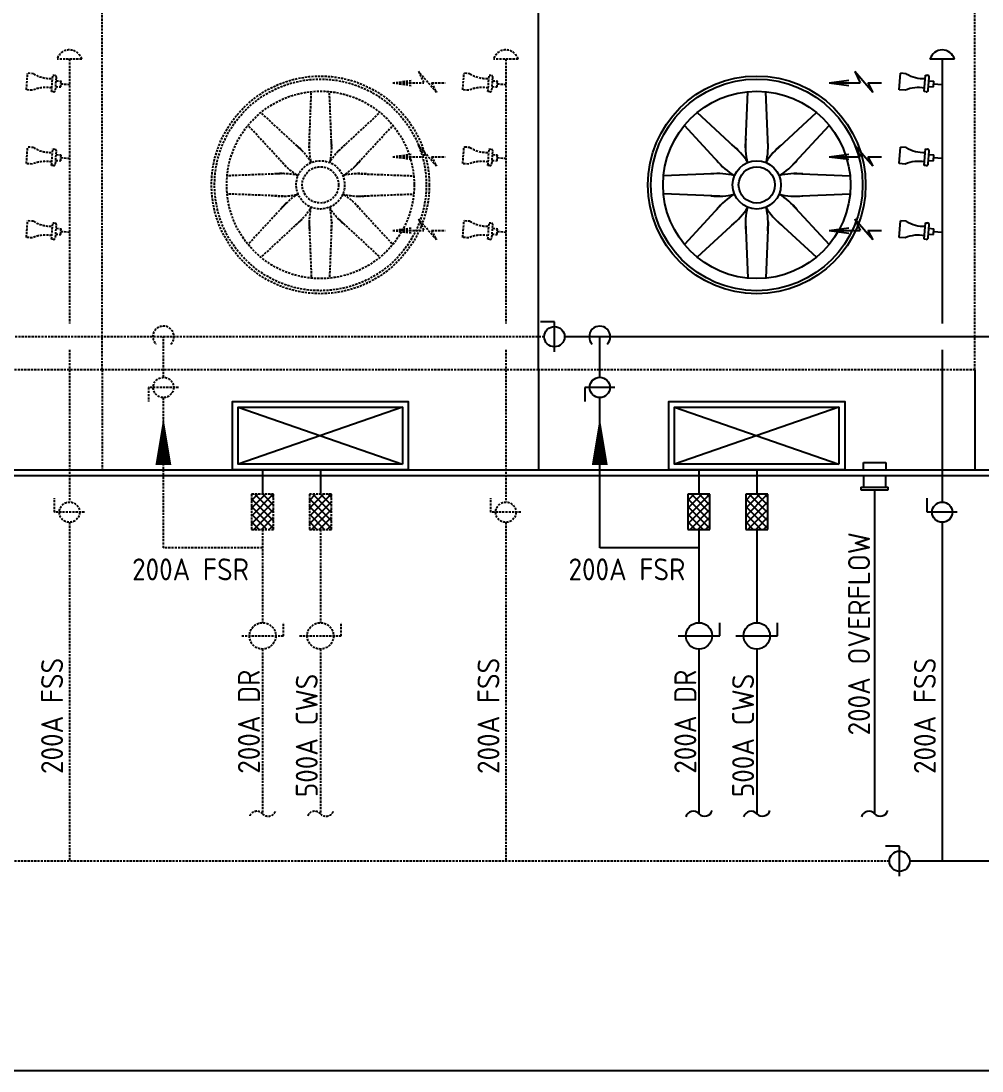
# Model space of a CAD drawing. Header units: millimetres. Extents: x 41 to 702, y 120 to 365.
# Drawn here: x 453.6 to 563, y 121.9 to 241.5 of the extents above; entities that cross this region are included whole.
import ezdxf
from ezdxf.enums import TextEntityAlignment as Align

# ---------------------------------------------------------------- set-up
doc = ezdxf.new("R2010")
doc.units = ezdxf.units.MM
doc.linetypes.add('HIDDEN', pattern=[0.375, 0.25, -0.125])
for name, color, linetype in [('A-DETL-01', 1, 'Continuous'), ('M-CWTR-EQPM', 22, 'Continuous'), ('M-CWTR-PIPE-ONE-F', 3, 'Continuous'), ('M-CWTR-TEXT', 3, 'Continuous'), ('M-CWTR-VAVE', 2, 'Continuous'), ('M-FSR-PIPE', 110, 'Continuous'), ('M-FSS-PIPE', 210, 'Continuous'), ('M-HVAC-EQPM', 22, 'Continuous'), ('M-SUMP', 1, 'Continuous'), ('P-WAST', 3, 'Continuous')]:
    doc.layers.add(name, color=color, linetype=linetype)
doc.styles.add('AA-TXT', font='isocp.shx', dxfattribs={"bigfont": 'chineset.shx'})

msp = doc.modelspace()

# ---------------------------------------------------------------- hatches: boundary and pattern name
at = {"layer": 'M-FSS-PIPE', "linetype": 'HIDDEN'}
h = msp.add_hatch(dxfattribs=at)
h.set_pattern_fill('ANSI37', color=252, scale=5, angle=90, style=0)
h.set_pattern_definition([(45.00000000000001, (126.4230809915585, -68.42633884765797), (0.4419417382415922, -0.4419417382415921), []), (315, (126.4230809915585, -68.42633884765797), (-0.4419417382415922, -0.4419417382415921), [])])
h.paths.add_polyline_path([(482.377466092389, 183.6194409810898), (482.377466092389, 187.6194409810898), (479.8728910923968, 187.6194409810898), (479.8728910923968, 183.6194409810898)])
h = msp.add_hatch(dxfattribs=at)
h.set_pattern_fill('ANSI37', color=252, scale=5, angle=90, style=0)
h.set_pattern_definition([(45.00000000000001, (133.0061784347432, -68.42633892650349), (0.4419417382415922, -0.4419417382415921), []), (315, (133.0061784347432, -68.42633892650349), (-0.4419417382415922, -0.4419417382415921), [])])
h.paths.add_polyline_path([(488.9605635355737, 183.6194409022443), (488.9605635355737, 187.6194409022443), (486.4559885355815, 187.6194409022443), (486.4559885355815, 183.6194409022443)])
at = {"layer": 'M-FSS-PIPE'}
h = msp.add_hatch(dxfattribs=at)
h.set_pattern_fill('ANSI37', color=1, scale=5, angle=90, style=0)
h.set_pattern_definition([(45.00000000000001, (176.10734294511, -68.42633884765809), (0.4419417382415922, -0.4419417382415921), []), (315, (176.10734294511, -68.42633884765809), (-0.4419417382415922, -0.4419417382415921), [])])
h.paths.add_polyline_path([(532.0617280459404, 183.6194409810897), (532.0617280459404, 187.6194409810897), (529.5571530459482, 187.6194409810897), (529.5571530459482, 183.6194409810897)])
h = msp.add_hatch(dxfattribs=at)
h.set_pattern_fill('ANSI37', color=1, scale=5, angle=90, style=0)
h.set_pattern_definition([(45.00000000000001, (182.6904403882946, -68.4263389265036), (0.4419417382415922, -0.4419417382415921), []), (315, (182.6904403882946, -68.4263389265036), (-0.4419417382415922, -0.4419417382415921), [])])
h.paths.add_polyline_path([(538.6448254891251, 183.6194409022442), (538.6448254891251, 187.6194409022442), (536.1402504891329, 187.6194409022442), (536.1402504891329, 183.6194409022442)])

# ---------------------------------------------------------------- linework, layer by layer
at = {"layer": 'A-DETL-01', "linetype": 'Continuous'}
msp.add_line((701.8915136684191, 121.9453432839085), (40.7092371659437, 121.9453432839136), dxfattribs=at)
at = {"layer": 'M-CWTR-EQPM', "color": 252, "linetype": 'HIDDEN'}
for p, q in [((454.2374993847749, 233.6802067341134), (454.3730734151856, 235.5645849912376)), ((455.0507350543631, 235.5158297483183), (454.3730734151856, 235.5645849912375)), ((498.876004059701, 235.7625611615613), (499.4871424800754, 234.4710264459585)), ((500.9294276189803, 233.3929238190481), (498.876004059701, 235.7625611615613)), ((503.9217613383262, 233.6802067341135), (504.0573353687369, 235.5645849912376)), ((504.7349970079144, 235.5158297483183), (504.0573353687368, 235.5645849912376)), ((457.0996442822477, 233.4742860184073), (457.2352183126579, 235.3586642755316)), ((457.2352183126579, 235.3586642755316), (457.4424328673796, 235.3437559564419)), ((457.5493494679255, 233.6693176285786), (457.6523727966411, 235.1012653254846)), ((457.6247667917411, 234.7175623755721), (458.1836549754618, 234.6773524424924)), ((458.1358436565485, 234.0128106454109), (458.1836549754618, 234.6773524424924)), ((495.9444692558684, 234.4710264459585), (498.175220193958, 234.7647103784532)), ((495.9444692558684, 234.4710264459585), (499.4871424800754, 234.4710264459585)), ((495.9444692558684, 234.4710264459585), (498.175220193958, 234.1773425134638)), ((500.3671811483382, 234.4710264459585), (501.9143219700056, 234.4710264459585)), ((500.3671811483382, 234.4710264459585), (500.9294276189803, 233.3929238190481)), ((506.7839062357989, 233.4742860184073), (506.9194802662091, 235.3586642755317)), ((506.9194802662091, 235.3586642755317), (507.1266948209309, 235.343755956442)), ((507.2336114214768, 233.6693176285787), (507.3366347501924, 235.1012653254847)), ((507.3090287452924, 234.7175623755722), (507.8679169290131, 234.6773524424925)), ((507.8201056100997, 234.012810645411), (507.8679169290131, 234.6773524424925)), ((454.915161023953, 233.631451491194), (454.2374993847749, 233.680206734113)), ((457.306858836969, 233.4593776993178), (457.0996442822477, 233.4742860184073)), ((457.5769554728265, 234.0530205784906), (458.1358436565485, 234.0128106454109)), ((504.5994229775042, 233.631451491194), (503.9217613383262, 233.680206734113)), ((506.9911207905202, 233.4593776993178), (506.7839062357989, 233.4742860184073)), ((507.2612174263777, 234.0530205784907), (507.8201056100997, 234.012810645411)), ((500.9294276189803, 224.9896072985016), (498.876004059701, 227.3592446410148)), ((498.876004059701, 227.3592446410148), (499.4871424800754, 226.067709925412)), ((454.2374993847754, 225.2768902135668), (454.3730734151861, 227.161268470691)), ((455.0507350543637, 227.1125132277717), (454.3730734151861, 227.161268470691)), ((457.0996442822477, 225.0709694978606), (457.2352183126579, 226.9553477549849)), ((457.2352183126579, 226.9553477549849), (457.4424328673796, 226.9404394358952)), ((457.5493494679255, 225.2660011080319), (457.6523727966411, 226.6979488049379)), ((457.6247667917411, 226.3142458550254), (458.1836549754618, 226.2740359219457)), ((458.1358436565485, 225.6094941248642), (458.1836549754618, 226.2740359219457)), ((495.9444692558684, 226.067709925412), (498.175220193958, 226.3613938579067)), ((495.9444692558684, 226.067709925412), (499.4871424800754, 226.067709925412)), ((495.9444692558684, 226.067709925412), (498.175220193958, 225.7740259929174)), ((500.3671811483382, 226.067709925412), (500.9294276189803, 224.9896072985016)), ((500.3671811483382, 226.067709925412), (501.9143219700056, 226.067709925412)), ((503.9217613383266, 225.2768902135669), (504.0573353687373, 227.161268470691)), ((504.7349970079149, 227.1125132277718), (504.0573353687373, 227.161268470691)), ((506.7839062357989, 225.0709694978606), (506.9194802662091, 226.955347754985)), ((506.9194802662091, 226.955347754985), (507.1266948209309, 226.9404394358953)), ((507.2336114214768, 225.266001108032), (507.3366347501924, 226.697948804938)), ((507.3090287452924, 226.3142458550255), (507.8679169290131, 226.2740359219458)), ((507.8201056100997, 225.6094941248643), (507.8679169290131, 226.2740359219458)), ((454.9151610239532, 225.2281349706476), (454.2374993847752, 225.2768902135666)), ((457.306858836969, 225.0560611787711), (457.0996442822477, 225.0709694978606)), ((457.5769554728265, 225.6497040579439), (458.1358436565485, 225.6094941248642)), ((504.5994229775044, 225.2281349706477), (503.9217613383264, 225.2768902135667)), ((506.9911207905202, 225.0560611787711), (506.7839062357989, 225.0709694978606)), ((507.2612174263777, 225.649704057944), (507.8201056100997, 225.6094941248643)), ((500.9294276189803, 216.5862907779551), (498.876004059701, 218.9559281204683)), ((498.876004059701, 218.9559281204683), (499.4871424800754, 217.6643934048656)), ((454.2374993847754, 216.8735736930205), (454.3730734151861, 218.7579519501446)), ((455.0507350543637, 218.7091967072254), (454.3730734151861, 218.7579519501446)), ((457.0996442822477, 216.6676529773142), (457.2352183126579, 218.5520312344386)), ((457.2352183126579, 218.5520312344386), (457.4424328673796, 218.5371229153488)), ((457.5493494679255, 216.8626845874855), (457.6523727966411, 218.2946322843916)), ((457.6247667917411, 217.9109293344791), (458.1836549754618, 217.8707194013994)), ((458.1358436565485, 217.2061776043179), (458.1836549754618, 217.8707194013994)), ((495.9444692558684, 217.6643934048656), (498.175220193958, 217.9580773373602)), ((495.9444692558684, 217.6643934048656), (499.4871424800754, 217.6643934048656)), ((495.9444692558684, 217.6643934048656), (498.175220193958, 217.3707094723709)), ((500.3671811483382, 217.6643934048656), (500.9294276189803, 216.5862907779551)), ((500.3671811483382, 217.6643934048656), (501.9143219700056, 217.6643934048656)), ((503.9217613383266, 216.8735736930205), (504.0573353687373, 218.7579519501447)), ((504.7349970079149, 218.7091967072254), (504.0573353687373, 218.7579519501447)), ((506.7839062357989, 216.6676529773143), (506.9194802662091, 218.5520312344386)), ((506.9194802662091, 218.5520312344386), (507.1266948209309, 218.5371229153489)), ((507.2336114214768, 216.8626845874856), (507.3366347501924, 218.2946322843916)), ((507.3090287452924, 217.9109293344791), (507.8679169290131, 217.8707194013994)), ((507.8201056100997, 217.2061776043179), (507.8679169290131, 217.8707194013994)), ((454.9151610239534, 216.824818450101), (454.2374993847754, 216.87357369302)), ((457.306858836969, 216.6527446582247), (457.0996442822477, 216.6676529773142)), ((457.5769554728265, 217.2463875373976), (458.1358436565485, 217.2061776043179)), ((504.5994229775047, 216.8248184501011), (503.9217613383266, 216.8735736930201)), ((506.9911207905202, 216.6527446582248), (506.7839062357989, 216.6676529773143)), ((507.2612174263777, 217.2463875373977), (507.8201056100997, 217.2061776043179))]:
    msp.add_line(p, q, dxfattribs=at)
at = {"layer": 'M-CWTR-EQPM'}
for p, q in [((548.5602660114216, 235.7625611615612), (549.171404431796, 234.4710264459584)), ((550.6136895707009, 233.392923819048), (548.5602660114216, 235.7625611615612)), ((553.6060232900468, 233.6802067341134), (553.7415973204575, 235.5645849912376)), ((554.4192589596349, 235.5158297483183), (553.7415973204573, 235.5645849912375)), ((545.628731207589, 234.4710264459584), (547.8594821456786, 234.7647103784531)), ((545.628731207589, 234.4710264459584), (549.171404431796, 234.4710264459584)), ((545.628731207589, 234.4710264459584), (547.8594821456786, 234.1773425134638)), ((550.0514431000588, 234.4710264459584), (551.5985839217262, 234.4710264459584)), ((550.0514431000588, 234.4710264459584), (550.6136895707009, 233.392923819048)), ((556.4681681875195, 233.4742860184073), (556.6037422179297, 235.3586642755316)), ((556.6037422179297, 235.3586642755316), (556.8109567726515, 235.3437559564419)), ((556.9178733731974, 233.6693176285786), (557.020896701913, 235.1012653254846)), ((556.993290697013, 234.7175623755721), (557.5521788807337, 234.6773524424924)), ((557.5043675618203, 234.0128106454109), (557.5521788807337, 234.6773524424924)), ((554.2836849292248, 233.631451491194), (553.6060232900468, 233.680206734113)), ((556.6753827422408, 233.4593776993178), (556.4681681875195, 233.4742860184073)), ((556.9454793780983, 234.0530205784906), (557.5043675618203, 234.0128106454109)), ((550.6136895707009, 224.9896072985015), (548.5602660114216, 227.3592446410148)), ((548.5602660114216, 227.3592446410148), (549.171404431796, 226.067709925412)), ((545.628731207589, 226.067709925412), (547.8594821456786, 226.3613938579066)), ((545.628731207589, 226.067709925412), (549.171404431796, 226.067709925412)), ((545.628731207589, 226.067709925412), (547.8594821456786, 225.7740259929173)), ((550.0514431000588, 226.067709925412), (550.6136895707009, 224.9896072985015)), ((550.0514431000588, 226.067709925412), (551.5985839217262, 226.067709925412)), ((553.6060232900472, 225.2768902135668), (553.7415973204579, 227.161268470691)), ((554.4192589596355, 227.1125132277717), (553.7415973204579, 227.161268470691)), ((556.4681681875195, 225.0709694978606), (556.6037422179297, 226.9553477549849)), ((556.6037422179297, 226.9553477549849), (556.8109567726515, 226.9404394358952)), ((556.9178733731974, 225.2660011080319), (557.020896701913, 226.6979488049379)), ((556.993290697013, 226.3142458550254), (557.5521788807337, 226.2740359219457)), ((557.5043675618203, 225.6094941248642), (557.5521788807337, 226.2740359219457)), ((554.283684929225, 225.2281349706476), (553.606023290047, 225.2768902135666)), ((556.6753827422408, 225.0560611787711), (556.4681681875195, 225.0709694978606)), ((556.9454793780983, 225.6497040579439), (557.5043675618203, 225.6094941248642)), ((550.6136895707009, 216.5862907779551), (548.5602660114216, 218.9559281204683)), ((548.5602660114216, 218.9559281204683), (549.171404431796, 217.6643934048655)), ((545.628731207589, 217.6643934048655), (547.8594821456786, 217.9580773373602)), ((545.628731207589, 217.6643934048655), (549.171404431796, 217.6643934048655)), ((545.628731207589, 217.6643934048655), (547.8594821456786, 217.3707094723708)), ((550.0514431000588, 217.6643934048655), (550.6136895707009, 216.5862907779551)), ((550.0514431000588, 217.6643934048655), (551.5985839217262, 217.6643934048655)), ((553.6060232900472, 216.8735736930205), (553.7415973204579, 218.7579519501446)), ((554.4192589596355, 218.7091967072254), (553.7415973204579, 218.7579519501446)), ((556.4681681875195, 216.6676529773142), (556.6037422179297, 218.5520312344386)), ((556.6037422179297, 218.5520312344386), (556.8109567726515, 218.5371229153488)), ((556.9178733731974, 216.8626845874855), (557.020896701913, 218.2946322843916)), ((556.993290697013, 217.9109293344791), (557.5521788807337, 217.8707194013994)), ((557.5043675618203, 217.2061776043179), (557.5521788807337, 217.8707194013994)), ((554.2836849292253, 216.824818450101), (553.6060232900472, 216.87357369302)), ((556.6753827422408, 216.6527446582247), (556.4681681875195, 216.6676529773142)), ((556.9454793780983, 217.2463875373976), (557.5043675618203, 217.2061776043179))]:
    msp.add_line(p, q, dxfattribs=at)
at = {"layer": 'M-CWTR-EQPM', "color": 1}
for p, q in [((549.5438696613222, 190.4123304413206), (549.5438696613222, 191.2436248466461)), ((549.5438696613222, 191.2436248466461), (552.0785709770711, 191.2436248466461)), ((552.0785709770711, 191.2436248466461), (552.0785709770711, 190.4123304413206)), ((549.5438696613222, 189.7604732772224), (549.5438696613222, 188.4150445818204)), ((552.0785709770711, 188.4150445818204), (552.0785709770711, 189.7604732772224)), ((549.2535794827517, 188.4150445818204), (552.3688611556416, 188.4150445818204)), ((549.2535794827517, 188.4150445818204), (549.2535794827517, 188.1247544032494)), ((549.2535794827517, 188.1247544032494), (552.3688611556416, 188.1247544032494)), ((552.3688611556416, 188.1247544032494), (552.3688611556416, 188.4150445818204))]:
    msp.add_line(p, q, dxfattribs=at)
at = {"layer": 'M-CWTR-EQPM', "color": 252, "linetype": 'HIDDEN'}
for centre, radius, start, end in [((457.0221919988446, 238.6975537499942), 3.742994804536174, 238.2168543004747, 272.8219860497686), ((457.4261575165321, 235.1175406763324), 0.2268000000000001, 355.8848716162959, 85.88487161629583), ((506.7064539523958, 238.6975537499943), 3.742994804536174, 238.2168543004747, 272.8219860497686), ((507.1104194700833, 235.1175406763325), 0.2268000000000001, 355.8848716162959, 85.88487161629583), ((456.4108446207976, 230.2002795798911), 3.742994804536174, 78.94775718281862, 113.5528889321198), ((457.3231341878165, 233.6855929794268), 0.2268000000000001, 265.8848716162962, 355.8848716162959), ((506.0951065743488, 230.2002795798912), 3.742994804536174, 78.94775718281862, 113.5528889321198), ((507.0073961413677, 233.6855929794269), 0.2268000000000001, 265.8848716162958, 355.8848716162959), ((457.0221919988446, 230.2942372294475), 3.742994804536174, 238.2168543004747, 272.8219860497686), ((457.4261575165321, 226.7142241557857), 0.2268000000000001, 355.8848716162959, 85.88487161629583), ((506.7064539523958, 230.2942372294476), 3.742994804536174, 238.2168543004747, 272.8219860497686), ((507.1104194700833, 226.7142241557858), 0.2268000000000001, 355.8848716162959, 85.88487161629583), ((456.4108446207976, 221.7969630593444), 3.742994804536174, 78.94775718281862, 113.5528889321198), ((457.3231341878165, 225.2822764588801), 0.2268000000000001, 265.8848716162962, 355.8848716162959), ((506.0951065743488, 221.7969630593445), 3.742994804536174, 78.94775718281862, 113.5528889321198), ((507.0073961413677, 225.2822764588802), 0.2268000000000001, 265.8848716162958, 355.8848716162959), ((457.0221919988446, 221.8909207089011), 3.742994804536174, 238.2168543004747, 272.8219860497686), ((457.4261575165321, 218.3109076352393), 0.2268000000000001, 355.8848716162959, 85.88487161629583), ((506.7064539523958, 221.8909207089012), 3.742994804536174, 238.2168543004747, 272.8219860497686), ((507.1104194700833, 218.3109076352394), 0.2268000000000001, 355.8848716162959, 85.88487161629583), ((456.4108446207976, 213.3936465387981), 3.742994804536174, 78.94775718281862, 113.5528889321198), ((457.3231341878165, 216.8789599383338), 0.2268000000000001, 265.8848716162962, 355.8848716162959), ((506.0951065743488, 213.3936465387981), 3.742994804536174, 78.94775718281862, 113.5528889321198), ((507.0073961413677, 216.8789599383338), 0.2268000000000001, 265.8848716162958, 355.8848716162959)]:
    msp.add_arc(centre, radius, start, end, dxfattribs=at)
at = {"layer": 'M-CWTR-EQPM'}
for centre, radius, start, end in [((556.3907159041164, 238.6975537499942), 3.742994804536174, 238.2168543004749, 272.8219860497686), ((556.794681421804, 235.1175406763324), 0.2268000000000001, 355.8848716162959, 85.88487161629583), ((555.7793685260694, 230.2002795798911), 3.742994804536174, 78.94775718281825, 113.5528889321198), ((556.6916580930883, 233.6855929794268), 0.2268000000000001, 265.8848716162958, 355.8848716162959), ((556.3907159041164, 230.2942372294475), 3.742994804536174, 238.2168543004749, 272.8219860497686), ((556.794681421804, 226.7142241557857), 0.2268000000000001, 355.8848716162959, 85.88487161629583), ((555.7793685260694, 221.7969630593444), 3.742994804536174, 78.94775718281825, 113.5528889321198), ((556.6916580930883, 225.2822764588801), 0.2268000000000001, 265.8848716162958, 355.8848716162959), ((556.3907159041164, 221.8909207089011), 3.742994804536174, 238.2168543004749, 272.8219860497686), ((556.794681421804, 218.3109076352393), 0.2268000000000001, 355.8848716162959, 85.88487161629583), ((555.7793685260694, 213.3936465387981), 3.742994804536174, 78.94775718281825, 113.5528889321198), ((556.6916580930883, 216.8789599383338), 0.2268000000000001, 265.8848716162958, 355.8848716162959)]:
    msp.add_arc(centre, radius, start, end, dxfattribs=at)
at = {"layer": 'M-CWTR-PIPE-ONE-F', "color": 252, "linetype": 'HIDDEN'}
for centre, start, end in [((480.4761984155822, 150.6316750863208), 43.2968543709169, 163.2968543708241), ((481.774158408377, 151.8546761740371), 223.2968543709212, 343.2968543708241), ((487.0592959960073, 150.6316750817033), 43.2968543709169, 163.2968543708241), ((488.3572559888022, 151.8546761694196), 223.2968543709212, 343.2968543708241)]:
    msp.add_arc(centre, 0.8916882587892225, start, end, dxfattribs=at)
at = {"layer": 'M-CWTR-PIPE-ONE-F', "color": 1}
for centre, start, end in [((550.1622401089356, 150.6316750863207), 43.29685437091662, 163.2968543708259), ((551.4602001017305, 151.854676174037), 223.2968543709212, 343.2968543708241)]:
    msp.add_arc(centre, 0.8916882587892225, start, end, dxfattribs=at)
at = {"layer": 'M-CWTR-TEXT', "color": 252, "linetype": 'HIDDEN'}
msp.add_lwpolyline([(469.8303512252659, 196.3851901930096, 0, 1.814400000000002, 0), (469.8303512252659, 190.9419901930095, 0, 0, 0)], format="xyseb", dxfattribs=at)
at = {"layer": 'M-CWTR-TEXT', "color": 3, "linetype": 'Continuous'}
msp.add_lwpolyline([(519.5146131788171, 196.3851901930096, 0, 1.814400000000002, 0), (519.5146131788171, 190.9419901930095, 0, 0, 0)], format="xyseb", dxfattribs=at)
at = {"layer": 'M-CWTR-VAVE', "color": 252, "linetype": 'HIDDEN'}
for p, q in [((460.5268184778564, 237.1822433653315), (457.742064990908, 237.1822433653315)), ((510.2110804314077, 237.1822433653315), (507.4263269444593, 237.1822433653315)), ((471.5344184757136, 199.7866475455334), (468.1262839748437, 199.7866475455334)), ((468.1262839748439, 199.7866475455334), (468.1262839748439, 198.2010048931809)), ((457.4303744850721, 185.5835457656567), (457.4303744850721, 187.1691884180092)), ((507.1146364386233, 185.5835457656568), (507.1146364386233, 187.1691884180092)), ((460.8385089859415, 185.5835457656567), (457.4303744850716, 185.5835457656567)), ((510.5227709394928, 185.5835457656568), (507.1146364386229, 185.5835457656568))]:
    msp.add_line(p, q, dxfattribs=at)
at = {"layer": 'M-CWTR-VAVE'}
for p, q in [((559.8953423831282, 237.1822433653315), (557.1105888961798, 237.1822433653315)), ((514.3487995845705, 207.2706857498709), (512.7631569322182, 207.2706857498709)), ((514.3487995845705, 203.8625512490013), (514.3487995845705, 207.2706857498712)), ((521.2186804292647, 199.7866475455332), (517.8105459283948, 199.7866475455332)), ((517.8105459283951, 199.7866475455332), (517.8105459283951, 198.2010048931808)), ((556.7988983903439, 185.5835457656567), (556.7988983903439, 187.1691884180092)), ((560.2070328912133, 185.5835457656567), (556.7988983903434, 185.5835457656567)), ((553.6448319066346, 147.5336052135672), (552.0591892542823, 147.5336052135672)), ((553.6448319066346, 144.1254707126975), (553.6448319066346, 147.5336052135674))]:
    msp.add_line(p, q, dxfattribs=at)
for centre in [(514.3487995845703, 205.5666184994362), (519.5146131788298, 199.7866475455329), (558.5029656407784, 185.583545765657), (553.6448319066344, 145.8295379631325)]:
    msp.add_circle(centre, 1.155470316902655, dxfattribs=at)
at = {"layer": 'M-CWTR-VAVE', "color": 252, "linetype": 'HIDDEN'}
for centre in [(469.8303512252786, 199.786647545533), (459.1344417355066, 185.583545765657), (508.8187036890578, 185.5835457656571)]:
    msp.add_circle(centre, 1.155470316902655, dxfattribs=at)
for centre in [(459.134441734382, 236.7709297665947), (508.8187036879332, 236.7709297665947)]:
    msp.add_arc(centre, 1.451858075802656, 16.45734894219307, 163.5426510578002, dxfattribs=at)
at = {"layer": 'M-CWTR-VAVE'}
msp.add_arc((558.5029656396538, 236.7709297665947), 1.451858075802656, 16.45734894219307, 163.5426510578001, dxfattribs=at)
at = {"layer": 'M-FSR-PIPE', "color": 252, "linetype": 'HIDDEN'}
for p, q in [((513.1933292676677, 205.566618499438), (366.1597871379596, 205.5666184995505)), ((469.830351225272, 200.9421178624357), (469.8303512252786, 205.566617257739)), ((469.8303512252546, 181.5158842492826), (469.8303512252697, 198.6311772286303)), ((481.1251785791757, 181.5158842492785), (469.8303512252546, 181.5158842492826))]:
    msp.add_line(p, q, dxfattribs=at)
at = {"layer": 'M-FSR-PIPE'}
for p, q in [((634.5383227881367, 205.5666184993452), (515.504269901473, 205.5666184994362)), ((519.5146131788232, 200.9421178624356), (519.5146131788298, 205.5666172577389)), ((519.5146131788058, 181.5158842492825), (519.5146131788209, 198.6311772286302)), ((530.8094405327271, 181.5158842492784), (519.5146131788058, 181.5158842492825))]:
    msp.add_line(p, q, dxfattribs=at)
at = {"layer": 'M-FSR-PIPE', "color": 252, "linetype": 'HIDDEN'}
msp.add_arc((469.8303512252786, 205.566617252989), 1.200000000000139, 315.0000000000088, 224.9999999999911, dxfattribs=at)
at = {"layer": 'M-FSR-PIPE'}
msp.add_arc((519.5146131788298, 205.5666172529889), 1.200000000000139, 315.0000000000088, 224.9999999999911, dxfattribs=at)
at = {"layer": 'M-FSS-PIPE', "color": 252, "linetype": 'HIDDEN'}
for p, q in [((459.1344417343292, 237.1822433653315), (459.134441735057, 207.0666184995225)), ((508.8187036878805, 237.1822433653315), (508.8187036886082, 207.0666184994903)), ((458.1611213632502, 234.3641519808849), (459.1344417347893, 234.2938027230188)), ((507.8453833168014, 234.364151980885), (508.8187036883405, 234.2938027230188)), ((458.1611213632502, 225.9608354603382), (459.1344417347893, 225.8904862024721)), ((507.8453833168014, 225.9608354603383), (508.8187036883405, 225.8904862024721)), ((458.1611213632502, 217.5575189397919), (459.1344417347893, 217.4871696819257)), ((507.8453833168014, 217.5575189397919), (508.8187036883405, 217.4871696819258)), ((459.1344417351294, 204.0666184995225), (459.1344417355481, 186.7390160825597)), ((508.8187036886807, 204.0666184994903), (508.8187036890993, 186.7390160825598)), ((479.8728910923968, 187.6194409810898), (479.8728910923968, 183.6194409810898)), ((482.377466092389, 187.6194409810898), (479.8728910923968, 187.6194409810898)), ((482.377466092389, 183.6194409810898), (482.377466092389, 187.6194409810898)), ((486.4559885355815, 187.6194409022443), (486.4559885355815, 183.6194409022443)), ((488.9605635355737, 187.6194409022443), (486.4559885355815, 187.6194409022443)), ((488.9605635355737, 183.6194409022443), (488.9605635355737, 187.6194409022443)), ((459.1344417355198, 184.4280754487544), (459.1344417355198, 145.8295379646608)), ((508.818703689071, 184.4280754487544), (508.818703689071, 145.8295379646609)), ((479.8728910923968, 183.6194409810898), (482.377466092389, 183.6194409810898)), ((481.125178544485, 183.6194409810898), (481.1251784172617, 172.9971035375416)), ((486.4559885355815, 183.6194409022443), (488.9605635355737, 183.6194409022443)), ((487.7082760650254, 183.6194409022443), (487.7082759976869, 172.9971035329241)), ((483.4956201265539, 171.4971045291812), (483.4956201265539, 173.001000964227)), ((490.0787177069791, 171.4971045245637), (490.0787177069791, 173.0010009596095)), ((478.7547367079695, 171.4971045291812), (483.4956201265539, 171.4971045291812)), ((485.3378342883947, 171.4971045245637), (490.0787177069791, 171.4971045245637)), ((481.1251784237414, 169.9971035375416), (481.1251784119785, 151.24317563018)), ((487.7082760041666, 169.9971035329241), (487.7082759924036, 151.2431756255625)), ((552.4893615897317, 145.8295379631419), (404.0287806169345, 145.8295379647202))]:
    msp.add_line(p, q, dxfattribs=at)
at = {"layer": 'M-FSS-PIPE'}
for p, q in [((558.502965639601, 237.1822433653315), (558.5029656403287, 207.0666184994582)), ((557.529645268522, 234.3641519808849), (558.5029656400611, 234.2938027230188)), ((557.529645268522, 225.9608354603382), (558.5029656400611, 225.8904862024721)), ((557.529645268522, 217.5575189397919), (558.5029656400611, 217.4871696819257)), ((558.5029656404013, 204.0666184994582), (558.5029656408199, 186.7390160825597)), ((558.5029656407916, 184.4280754487544), (558.5029656407916, 145.8295379646608)), ((643.2383227881692, 145.8295379624095), (554.8003022235371, 145.829537963123))]:
    msp.add_line(p, q, dxfattribs=at)
at = {"layer": 'M-FSS-PIPE', "color": 1}
for p, q in [((481.1251786258432, 190.4123288941585), (481.1251785923929, 187.6194409810898)), ((487.7082760240431, 190.4123288803672), (487.7082760355778, 187.6194409022443)), ((530.8094405793946, 190.4123288941583), (530.8094405459443, 187.6194409810897)), ((537.3925379775945, 190.4123288803671), (537.3925379891292, 187.6194409022442)), ((529.5571530459482, 187.6194409810897), (529.5571530459482, 183.6194409810897)), ((532.0617280459404, 187.6194409810897), (529.5571530459482, 187.6194409810897)), ((532.0617280459404, 183.6194409810897), (532.0617280459404, 187.6194409810897)), ((536.1402504891329, 187.6194409022442), (536.1402504891329, 183.6194409022442)), ((538.6448254891251, 187.6194409022442), (536.1402504891329, 187.6194409022442)), ((538.6448254891251, 183.6194409022442), (538.6448254891251, 187.6194409022442)), ((529.5571530459482, 183.6194409810897), (532.0617280459404, 183.6194409810897)), ((530.8094404980365, 183.6194409810897), (530.8094403708131, 172.9971035375415)), ((536.1402504891329, 183.6194409022442), (538.6448254891251, 183.6194409022442)), ((537.3925380185768, 183.6194409022442), (537.3925379512383, 172.997103532924)), ((533.1798820801054, 171.4971045291811), (533.1798820801054, 173.0010009642269)), ((539.7629796605305, 171.4971045245636), (539.7629796605305, 173.0010009596094)), ((528.4389986615209, 171.4971045291811), (533.1798820801054, 171.4971045291811)), ((535.0220962419461, 171.4971045245636), (539.7629796605305, 171.4971045245636)), ((530.8094403772928, 169.9971035375415), (530.8094403655299, 151.2431756301798)), ((537.392537957718, 169.997103532924), (537.392537945955, 151.2431756255623))]:
    msp.add_line(p, q, dxfattribs=at)
at = {"layer": 'M-FSS-PIPE', "color": 252, "linetype": 'HIDDEN'}
for centre in [(481.1251784172617, 171.4971045291819), (487.7082759976869, 171.4971045245644)]:
    msp.add_circle(centre, 1.5, dxfattribs=at)
at = {"layer": 'M-FSS-PIPE', "color": 1}
for centre in [(530.8094403708131, 171.4971045291818), (537.3925379512383, 171.4971045245643)]:
    msp.add_circle(centre, 1.5, dxfattribs=at)
for centre, start, end in [((530.1604603691336, 150.6316750863207), 43.29685437091662, 163.2968543708241), ((531.4584203619285, 151.854676174037), 223.2968543709212, 343.2968543708241), ((536.7435579495587, 150.6316750817032), 43.29685437091662, 163.2968543708241), ((538.0415179423536, 151.8546761694195), 223.2968543709212, 343.2968543708241)]:
    msp.add_arc(centre, 0.8916882587892225, start, end, dxfattribs=at)
at = {"layer": 'M-HVAC-EQPM', "color": 252, "linetype": 'HIDDEN'}
for p, q in [((462.8661450552223, 201.7968856757932), (462.8661450552223, 243.9132539842208)), ((486.4256294683015, 227.0719054902197), (486.6755436485852, 233.4765493121893)), ((488.9909225938642, 227.0719054902197), (488.7410084135805, 233.4765493121893)), ((485.6334910230054, 226.7437910029007), (480.9280079338129, 231.0958420689067)), ((489.7830610391599, 226.7437910029007), (494.4885441283528, 231.0958420689067)), ((483.8195548581886, 224.9298548380841), (479.467503792183, 229.6353379272769)), ((491.5969972039762, 224.9298548380841), (495.9490482699827, 229.6353379272769)), ((483.4914403708705, 224.1377163927884), (477.0867965489002, 223.8878022125043)), ((491.9251116912952, 224.1377163927884), (498.329755513265, 223.8878022125043)), ((483.4914403708705, 221.5724232672255), (477.0867965489002, 221.8223374475097)), ((491.9251116912952, 221.5724232672255), (498.329755513265, 221.8223374475097)), ((483.8195548581886, 220.7802848219299), (479.467503792183, 216.0748017327371)), ((491.5969972039762, 220.7802848219299), (495.9490482699827, 216.0748017327371)), ((485.6334910230054, 218.9663486571133), (480.9280079338129, 214.6142975911073)), ((489.7830610391599, 218.9663486571133), (494.4885441283528, 214.6142975911073)), ((486.4256294683015, 218.6382341697943), (486.6755436485852, 212.2335903478249)), ((488.9909225938642, 218.6382341697943), (488.7410084135805, 212.2335903478249)), ((462.8661450552223, 201.7968856757932), (363.4976211481198, 201.7968856757933)), ((512.5504070078582, 201.7968856757932), (462.8661450552223, 201.7968856757932))]:
    msp.add_line(p, q, dxfattribs=at)
at = {"layer": 'M-HVAC-EQPM'}
for p, q in [((512.5504070087734, 201.7968856757932), (512.5504070087735, 243.9132539842208)), ((536.1098914218527, 227.0719054902197), (536.3598056021364, 233.4765493121893)), ((538.6751845474154, 227.0719054902197), (538.4252703671317, 233.4765493121893)), ((535.3177529765566, 226.7437910029007), (530.612269887364, 231.0958420689067)), ((539.467322992711, 226.7437910029007), (544.172806081904, 231.0958420689067)), ((533.5038168117397, 224.9298548380841), (529.1517657457342, 229.6353379272769)), ((541.2812591575274, 224.9298548380841), (545.6333102235338, 229.6353379272769)), ((533.1757023244216, 224.1377163927884), (526.7710585024514, 223.8878022125043)), ((541.6093736448464, 224.1377163927884), (548.0140174668162, 223.8878022125043)), ((533.1757023244216, 221.5724232672255), (526.7710585024514, 221.8223374475097)), ((541.6093736448464, 221.5724232672255), (548.0140174668162, 221.8223374475097)), ((533.5038168117397, 220.7802848219299), (529.1517657457342, 216.0748017327371)), ((541.2812591575274, 220.7802848219299), (545.6333102235338, 216.0748017327371)), ((535.3177529765566, 218.9663486571133), (530.612269887364, 214.6142975911073)), ((539.467322992711, 218.9663486571133), (544.172806081904, 214.6142975911073)), ((536.1098914218527, 218.6382341697943), (536.3598056021364, 212.2335903478249)), ((538.6751845474154, 218.6382341697943), (538.4252703671317, 212.2335903478249))]:
    msp.add_line(p, q, dxfattribs=at)
at = {"layer": 'M-HVAC-EQPM', "linetype": 'HIDDEN'}
for q in [(562.2346689604941, 243.9132539842208), (512.5504070087734, 201.7968856757932)]:
    msp.add_line((562.2346689604941, 201.7968856757932), q, dxfattribs=at)
at = {"layer": 'M-HVAC-EQPM', "color": 252, "linetype": 'HIDDEN'}
for radius in [12.39278858997026, 12.04854446247109, 10.67156795247439, 2.753953019993391, 2.065464764995043]:
    msp.add_circle((487.7082760310828, 222.8550698300069), radius, dxfattribs=at)
at = {"layer": 'M-HVAC-EQPM'}
for radius in [12.39278858997026, 12.04854446247109, 10.67156795247439, 2.753953019993391, 2.065464764995043]:
    msp.add_circle((537.392537984634, 222.8550698300069), radius, dxfattribs=at)
at = {"layer": 'M-HVAC-EQPM', "color": 252, "linetype": 'HIDDEN'}
for centre, start, end in [((479.5782646925164, 220.9473091132727), 32.15029869514507, 50.71985719084186), ((494.8060527193908, 227.2548654389466), 174.2801428091581, 192.8497013048855), ((495.8382873696488, 220.9473091132727), 129.2801428091581, 147.8497013048549), ((480.6104993427749, 227.2548654389466), 347.1502986951161, 5.71985719084184), ((489.6160367478175, 230.9850811685735), 219.2801428091252, 237.8497013048115), ((485.8005153143482, 230.9850811685735), 302.1502986951875, 320.7198571908748), ((483.3084804221431, 215.7572931416989), 77.15029869512098, 95.7198571908173), ((492.1080716400221, 215.7572931416989), 84.28014280918269, 102.849701304879), ((483.3084804221431, 229.9528465183148), 264.2801428091826, 282.849701304879), ((489.6160367478175, 214.7250584914407), 122.1502986951875, 140.7198571908748), ((492.1080716400221, 229.9528465183148), 257.150298695121, 275.7198571908173), ((485.8005153143482, 214.7250584914407), 39.28014280912518, 57.8497013048117), ((479.5782646925164, 224.7628305467415), 309.2801428091581, 327.8497013048588), ((494.8060527193908, 218.4552742210676), 167.1502986951145, 185.7198571908419), ((495.8382873696488, 224.7628305467415), 212.1502986951451, 230.7198571908419), ((480.6104993427749, 218.4552742210676), 354.2801428091565, 12.84970130488387)]:
    msp.add_arc(centre, 8.382420188122104, start, end, dxfattribs=at)
at = {"layer": 'M-HVAC-EQPM'}
for centre, start, end in [((529.2625266460676, 220.9473091132727), 32.15029869514507, 50.71985719084186), ((544.490314672942, 227.2548654389466), 174.2801428091581, 192.8497013048855), ((545.5225493232, 220.9473091132727), 129.2801428091581, 147.8497013048549), ((530.2947612963261, 227.2548654389466), 347.1502986951161, 5.71985719084184), ((539.3002987013687, 230.9850811685735), 219.2801428091252, 237.8497013048115), ((535.4847772678994, 230.9850811685735), 302.1502986951875, 320.7198571908748), ((532.9927423756943, 215.7572931416989), 77.15029869512098, 95.7198571908173), ((541.7923335935733, 215.7572931416989), 84.28014280918269, 102.849701304879), ((532.9927423756943, 229.9528465183148), 264.2801428091826, 282.849701304879), ((539.3002987013687, 214.7250584914407), 122.1502986951875, 140.7198571908748), ((541.7923335935733, 229.9528465183148), 257.150298695121, 275.7198571908173), ((535.4847772678994, 214.7250584914407), 39.28014280912518, 57.8497013048117), ((529.2625266460676, 224.7628305467415), 309.2801428091581, 327.8497013048588), ((544.490314672942, 218.4552742210676), 167.1502986951145, 185.7198571908419), ((545.5225493232, 224.7628305467415), 212.1502986951451, 230.7198571908419), ((530.2947612963261, 218.4552742210676), 354.2801428091565, 12.84970130488387)]:
    msp.add_arc(centre, 8.382420188122104, start, end, dxfattribs=at)
at = {"layer": 'M-SUMP', "color": 252, "linetype": 'HIDDEN'}
msp.add_line((462.8661450516413, 201.7968856757932), (462.8661450516413, 190.4123288971559), dxfattribs=at)
at = {"layer": 'M-SUMP'}
for p, q in [((512.5504070042771, 201.7968856757932), (512.5504070042771, 190.4123288971559)), ((562.2346689569131, 201.7968856757932), (562.2346689569131, 190.4123288971559)), ((497.0626747470509, 197.5265519774593), (478.3538773109309, 191.0642631207969)), ((478.3538773109309, 197.5265519978581), (497.0626747470509, 191.0642631003982)), ((546.7469367006019, 197.5265519774592), (528.0381392644821, 191.0642631207969)), ((528.0381392644821, 197.526551997858), (546.7469367006019, 191.0642631003981)), ((358.6803968660804, 190.4123288873902), (616.7358353547207, 190.412328899771)), ((358.0285397232249, 189.7604717494187), (617.387692497576, 189.7604717587232))]:
    msp.add_line(p, q, dxfattribs=at)
for points in [[(497.7146089772813, 190.4123288701679), (477.7019430807003, 190.4123288905665), (477.7019430807003, 198.1784862280888), (497.7146089772813, 198.1784862076901)], [(547.3988709308327, 190.4123288701679), (527.3862050342517, 190.4123288905665), (527.3862050342517, 198.1784862280888), (547.3988709308327, 198.17848620769)]]:
    msp.add_lwpolyline(points, close=True, dxfattribs=at)
for points in [[(497.0626747470509, 191.0642631003982), (478.3538773109309, 191.0642631207969), (478.3538773109309, 197.5265519978581), (497.0626747470509, 197.5265519774593), (497.0626747470509, 191.0642631003982)], [(546.7469367006019, 191.0642631003981), (528.0381392644821, 191.0642631207969), (528.0381392644821, 197.526551997858), (546.7469367006019, 197.5265519774592), (546.7469367006019, 191.0642631003981)]]:
    msp.add_lwpolyline(points, dxfattribs=at)
at = {"layer": 'P-WAST', "color": 1}
msp.add_line((550.8112203191967, 188.1247544032494), (550.8112203191967, 151.2431754032076), dxfattribs=at)

# ---------------------------------------------------------------- texts
at = {"layer": 'M-CWTR-TEXT', "color": 1, "style": 'AA-TXT'}
for s, p in [('200A OVERFLOW', (550.2887568796788, 160.1652423244391)), ('200A DR', (530.5050008904153, 155.8014017218537)), ('500A CWS', (537.0880984708405, 153.1347350505696))]:
    msp.add_text(s, height=2.5, rotation=90, dxfattribs=at).set_placement(p)
at = {"layer": 'M-CWTR-TEXT', "color": 252, "linetype": 'HIDDEN', "style": 'AA-TXT'}
msp.add_text('200A FSR', height=2.5, dxfattribs=at).set_placement((479.5734481919911, 177.8198379277071), align=Align.RIGHT)
at = {"layer": 'M-CWTR-TEXT', "style": 'AA-TXT'}
msp.add_text('200A FSR', height=2.5, dxfattribs=at).set_placement((529.2577101455425, 177.819837927707), align=Align.RIGHT)
at = {"layer": 'M-CWTR-TEXT', "color": 252, "linetype": 'HIDDEN', "style": 'AA-TXT'}
for s, p in [('200A FSS ', (458.40908746663, 155.7743382630494)), ('200A FSS ', (508.0933494201813, 155.7743382630495)), ('200A DR', (480.8207389368639, 155.8014017218538)), ('500A CWS', (487.4038365172891, 153.1347350505697))]:
    msp.add_text(s, height=2.5, rotation=90, dxfattribs=at).set_placement(p)
at = {"layer": 'M-CWTR-TEXT', "style": 'AA-TXT'}
msp.add_text('200A FSS ', height=2.5, rotation=90, dxfattribs=at).set_placement((557.7776113719018, 155.7743382630494))

doc.saveas('drawing.dxf')
